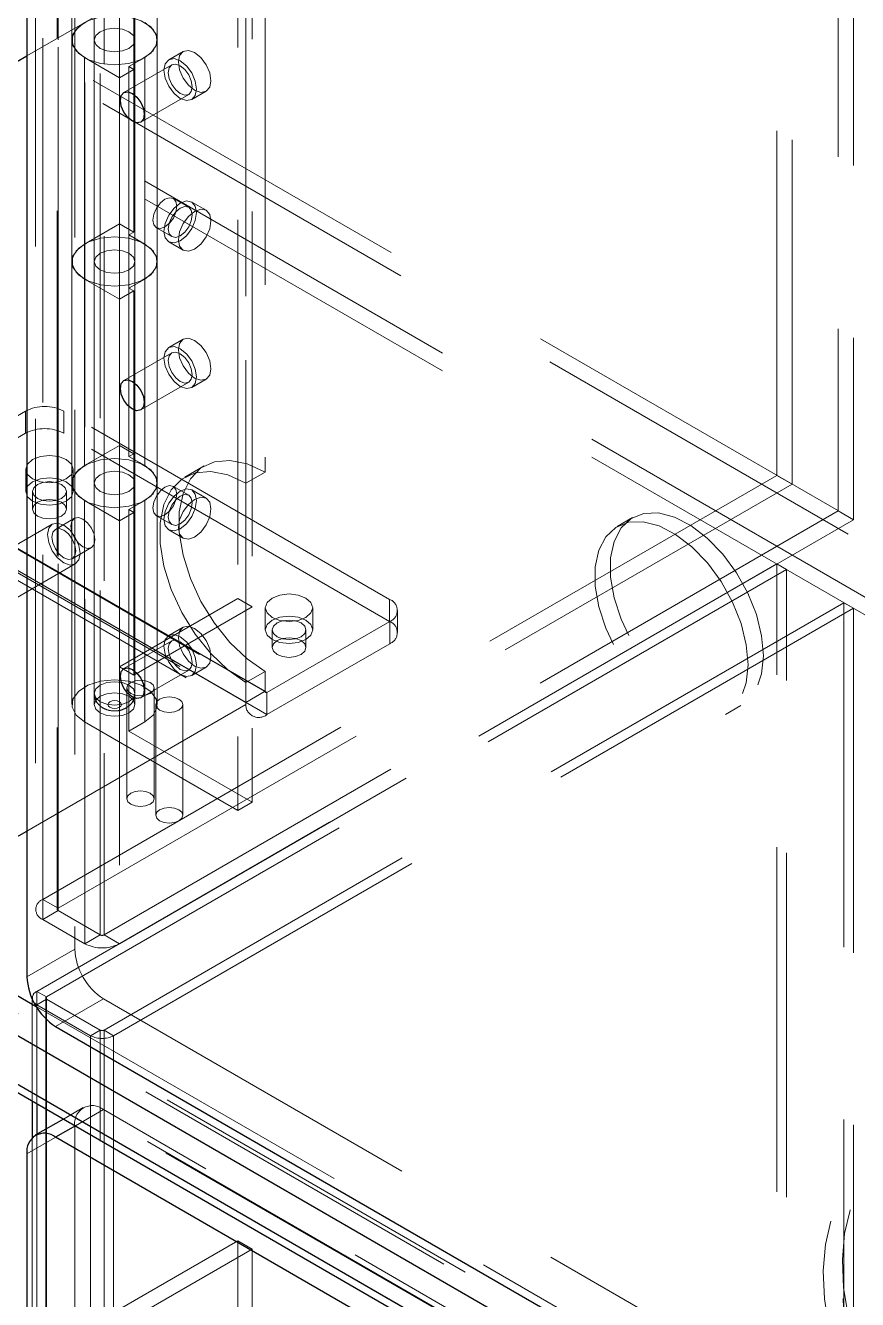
# Model space of a CAD drawing. Header units: millimetres. Extents: x 108 to 5832, y 144 to 4056.
# Drawn here: x 4490.5 to 4551.8, y 3191.5 to 3285.4 of the extents above; entities that cross this region are included whole.
import ezdxf

# ---------------------------------------------------------------- set-up
doc = ezdxf.new("R2010")
doc.units = ezdxf.units.MM
doc.header["$LTSCALE"] = 20
doc.linetypes.add('HIDDEN', pattern=[1.905, 1.27, -0.635])

msp = doc.modelspace()

# ---------------------------------------------------------------- linework, layer by layer
at = {"color": 1, "linetype": 'HIDDEN', "lineweight": 18}
for p, q in [((4545.897, 3252.247), (4545.897, 3379.954)), ((4547.028, 3251.594), (4547.028, 3379.301)), ((4550.422, 3377.341), (4550.422, 3249.634)), ((4551.554, 3376.688), (4551.554, 3248.981)), ((4363.463, 3357.563), (5280.156, 2828.368)), ((4364.17, 3355.849), (5280.156, 2827.061)), ((5280.156, 2823.142), (4364.17, 3351.929)), ((5280.156, 2821.835), (4363.463, 3351.031)), ((4491.732, 3220.978), (4491.732, 3348.685)), ((4492.805, 3347.95), (4492.805, 3220.244)), ((4492.864, 3220.325), (4492.864, 3348.032)), ((4492.864, 3347.869), (4492.864, 3220.162)), ((4495.975, 3218.366), (4495.975, 3346.073)), ((4496.258, 3346.073), (4496.258, 3218.366)), ((4494.843, 3217.713), (4494.843, 3345.42)), ((4491.732, 3219.509), (4491.732, 3332.921)), ((4494.101, 3333.274), (4494.101, 3217.325)), ((4491.205, 3332.617), (4491.205, 3220.244)), ((5214.254, 2794.078), (4302.793, 3320.253)), ((4302.935, 3320.498), (5214.395, 2794.323)), ((4302.793, 3316.66), (5214.254, 2790.485)), ((4302.835, 3316.569), (5214.295, 2790.394)), ((5214.395, 2790.404), (4302.935, 3316.579)), ((4495.536, 3316.188), (4495.536, 3236.167)), ((4498.536, 3236.167), (4498.536, 3316.188)), ((5214.395, 2789.097), (4302.228, 3315.681)), ((4507.182, 3309.8), (4507.182, 3228.146)), ((4506.122, 3309.187), (4506.122, 3227.533)), ((4493.886, 3300.674), (4493.886, 3284.343)), ((4495.536, 3300.674), (4495.536, 3284.343)), ((4498.536, 3284.343), (4498.536, 3300.674)), ((4500.185, 3284.343), (4500.185, 3300.674)), ((4498.45, 3282.179), (4498.45, 3298.51)), ((4497.389, 3281.567), (4497.389, 3297.898)), ((4490.566, 3283.178), (4506.723, 3292.505)), ((4506.723, 3235.347), (4506.723, 3292.505)), ((4508.137, 3291.688), (4508.137, 3252.495)), ((4506.723, 3290.872), (4506.723, 3251.678)), ((4493.886, 3284.343), (4493.886, 3268.012)), ((4495.536, 3284.343), (4495.536, 3268.012)), ((4498.536, 3268.012), (4498.536, 3284.343)), ((4500.185, 3268.012), (4500.185, 3284.343)), ((4502.09, 3283.509), (4501.029, 3282.897)), ((4494.808, 3266.726), (4494.808, 3283.057)), ((4494.808, 3283.057), (4497.389, 3281.567)), ((4497.389, 3281.567), (4498.45, 3282.179)), ((4501.254, 3282.507), (4497.719, 3280.466)), ((4498.096, 3282.383), (4499.263, 3283.057)), ((4498.096, 3282.383), (4498.45, 3282.179)), ((4498.096, 3266.053), (4498.096, 3282.383)), ((4498.45, 3282.179), (4498.45, 3270.175)), ((4499.263, 3283.057), (4499.263, 3266.726)), ((4497.389, 3281.567), (4497.389, 3270.788)), ((4497.389, 3281.567), (4497.389, 3265.236)), ((4498.969, 3278.301), (4502.504, 3280.342)), ((4502.729, 3279.952), (4503.79, 3280.565)), ((4502.504, 3272.013), (4501.373, 3272.666)), ((4503.79, 3271.79), (4502.729, 3272.403)), ((4497.389, 3270.788), (4494.808, 3269.298)), ((4497.389, 3270.788), (4498.45, 3270.175)), ((4498.45, 3270.175), (4498.096, 3269.971)), ((4498.096, 3269.971), (4499.263, 3269.298)), ((4500.123, 3270.501), (4501.254, 3269.848)), ((4494.808, 3269.298), (4494.808, 3252.967)), ((4499.263, 3252.967), (4499.263, 3269.298)), ((4501.029, 3269.458), (4502.09, 3268.846)), ((4493.886, 3268.012), (4493.886, 3251.681)), ((4495.536, 3268.012), (4495.536, 3251.681)), ((4498.536, 3251.681), (4498.536, 3268.012)), ((4500.185, 3251.681), (4500.185, 3268.012)), ((4497.389, 3265.236), (4494.808, 3266.726)), ((4498.096, 3266.053), (4499.263, 3266.726)), ((4497.389, 3265.236), (4498.45, 3265.848)), ((4498.45, 3265.848), (4498.096, 3266.053)), ((4498.096, 3266.053), (4498.096, 3253.641)), ((4498.45, 3249.518), (4498.45, 3265.848)), ((4497.389, 3248.905), (4497.389, 3265.236)), ((4502.09, 3262.279), (4501.029, 3261.667)), ((4501.254, 3261.277), (4497.719, 3259.236)), ((4498.969, 3257.071), (4502.504, 3259.112)), ((4502.729, 3258.722), (4503.79, 3259.335)), ((4481.408, 3251.757), (4490.459, 3256.982)), ((4490.459, 3256.982), (4490.459, 3255.349)), ((4517.329, 3243.103), (4493.288, 3256.982)), ((4493.288, 3255.349), (4493.288, 3256.982)), ((4481.408, 3250.124), (4490.459, 3255.349)), ((4517.329, 3241.47), (4493.288, 3255.349)), ((4494.808, 3252.967), (4497.389, 3254.457)), ((4497.389, 3254.457), (4498.45, 3253.845)), ((4498.096, 3253.641), (4498.45, 3253.845)), ((4498.096, 3253.641), (4499.263, 3252.967)), ((4490.477, 3252.696), (4490.477, 3251.063)), ((4491.732, 3220.978), (4545.897, 3252.247)), ((4493.977, 3251.063), (4493.977, 3252.696)), ((4503.637, 3252.94), (4502.223, 3252.124)), ((4506.723, 3251.678), (4508.137, 3252.495)), ((4545.897, 3252.247), (4547.028, 3251.594)), ((4508.137, 3236.327), (4481.267, 3251.839)), ((4481.308, 3251.747), (4508.179, 3236.235)), ((4508.279, 3236.245), (4481.408, 3251.757)), ((4492.864, 3220.325), (4547.028, 3251.594)), ((4493.886, 3251.681), (4493.886, 3235.35)), ((4495.536, 3251.681), (4495.536, 3235.35)), ((4498.536, 3235.35), (4498.536, 3251.681)), ((4500.185, 3235.35), (4500.185, 3251.681)), ((4502.504, 3250.783), (4501.373, 3251.436)), ((4506.723, 3235.511), (4479.853, 3251.022)), ((4479.853, 3250.859), (4506.723, 3235.347)), ((4490.977, 3251.063), (4490.977, 3249.756)), ((4493.477, 3249.756), (4493.477, 3251.063)), ((4494.808, 3234.065), (4494.808, 3250.395)), ((4494.808, 3250.395), (4497.389, 3248.905)), ((4499.263, 3250.395), (4498.096, 3249.722)), ((4499.263, 3250.395), (4499.263, 3234.065)), ((4503.79, 3250.56), (4502.729, 3251.172)), ((4480.309, 3250.015), (4507.179, 3234.503)), ((4508.279, 3234.612), (4481.408, 3250.124)), ((4550.422, 3249.634), (4496.258, 3218.366)), ((4497.389, 3248.905), (4498.45, 3249.518)), ((4498.096, 3249.722), (4498.45, 3249.518)), ((4498.096, 3233.391), (4498.096, 3249.722)), ((4498.45, 3249.518), (4498.45, 3237.514)), ((4551.554, 3248.981), (4550.422, 3249.634)), ((4492.438, 3248.658), (4477.164, 3239.841)), ((4494.077, 3249.085), (4492.663, 3248.268)), ((4551.554, 3248.981), (4497.389, 3217.713)), ((4497.389, 3248.905), (4497.389, 3238.126)), ((4497.389, 3248.905), (4497.389, 3217.713)), ((4500.123, 3249.271), (4501.254, 3248.618)), ((4535.25, 3249.131), (4534.119, 3248.478)), ((4501.029, 3248.228), (4502.09, 3247.616)), ((4493.913, 3246.103), (4495.327, 3246.92)), ((4478.864, 3236.896), (4494.138, 3245.714)), ((4545.897, 3245.714), (4491.308, 3214.201)), ((4545.897, 3245.714), (4546.604, 3245.306)), ((4545.897, 3123.233), (4545.897, 3245.714)), ((4546.604, 3245.306), (4492.015, 3213.793)), ((4546.604, 3122.825), (4546.604, 3245.306)), ((4496.258, 3211.344), (4550.846, 3242.857)), ((4497.389, 3238.126), (4506.122, 3243.167)), ((4506.122, 3243.167), (4507.182, 3242.555)), ((4517.329, 3243.103), (4517.329, 3241.47)), ((4551.554, 3242.449), (4550.846, 3242.857)), ((4550.846, 3242.857), (4550.846, 3120.376)), ((4496.965, 3210.935), (4551.554, 3242.449)), ((4498.45, 3237.514), (4507.182, 3242.555)), ((4508.155, 3242.491), (4508.155, 3240.858)), ((4511.655, 3240.858), (4511.655, 3242.491)), ((4517.915, 3240.654), (4517.915, 3242.287)), ((4551.554, 3242.449), (4551.554, 3119.968)), ((4502.09, 3241.049), (4501.029, 3240.437)), ((4508.279, 3236.245), (4517.33, 3241.47)), ((4508.655, 3240.858), (4508.655, 3239.551)), ((4511.155, 3239.551), (4511.155, 3240.858)), ((4517.33, 3239.837), (4517.33, 3241.47)), ((4501.254, 3240.047), (4497.719, 3238.006)), ((4508.279, 3234.612), (4517.33, 3239.837)), ((4498.45, 3237.514), (4497.389, 3238.126)), ((4502.729, 3237.492), (4503.79, 3238.104)), ((4498.969, 3235.841), (4502.504, 3237.882)), ((4508.137, 3237.797), (4506.723, 3236.98)), ((4508.137, 3237.797), (4508.137, 3236.327)), ((4497.945, 3236.572), (4497.945, 3228.407)), ((4499.945, 3228.407), (4499.945, 3236.572)), ((4506.723, 3236.98), (4506.723, 3235.511)), ((4506.723, 3235.511), (4508.137, 3236.327)), ((4508.279, 3236.245), (4508.279, 3234.612)), ((4490.566, 3226.02), (4506.723, 3235.347)), ((4500.066, 3235.347), (4500.066, 3227.182)), ((4502.066, 3227.182), (4502.066, 3235.347)), ((4542.118, 3234.621), (4543.249, 3235.274)), ((4506.122, 3227.533), (4494.808, 3234.065)), ((4498.096, 3233.391), (4499.263, 3234.065)), ((4507.182, 3228.146), (4498.096, 3233.391)), ((4506.122, 3227.533), (4507.182, 3228.146)), ((4492.864, 3220.325), (4491.732, 3220.978)), ((4492.864, 3220.162), (4491.732, 3219.509)), ((4491.732, 3219.509), (4494.843, 3217.713)), ((4492.864, 3220.162), (4495.975, 3218.366)), ((4495.975, 3218.366), (4494.843, 3217.713)), ((4496.258, 3218.366), (4497.389, 3217.713)), ((4494.101, 3217.325), (4490.565, 3215.284)), ((4490.956, 3213.711), (4490.956, 3206.121)), ((4492.015, 3213.793), (4491.308, 3214.201)), ((4491.308, 3091.72), (4491.308, 3214.201)), ((4492.015, 3213.63), (4491.308, 3213.221)), ((4491.957, 3213.711), (4491.957, 3091.23)), ((4492.015, 3091.312), (4492.015, 3213.793)), ((4495.975, 3211.344), (4492.015, 3213.63)), ((4492.015, 3213.63), (4492.015, 3091.148)), ((4492.687, 3211.61), (4496.222, 3213.651)), ((4496.222, 3213.651), (4668.756, 3114.049)), ((4491.245, 3213.096), (4666.663, 3111.829)), ((4495.268, 3210.935), (4491.308, 3213.221)), ((4491.308, 3213.221), (4491.308, 3205.918)), ((4495.975, 3211.344), (4495.268, 3210.935)), ((4495.268, 3210.935), (4495.268, 3088.454)), ((4495.975, 3088.863), (4495.975, 3211.344)), ((4496.258, 3211.344), (4496.965, 3210.935)), ((4496.258, 3211.344), (4496.258, 3088.862)), ((4496.965, 3210.935), (4496.965, 3088.454)), ((4494.722, 3205.634), (4493.261, 3204.791)), ((4496.222, 3205.486), (4494.14, 3204.283)), ((4668.756, 3105.884), (4496.222, 3205.486)), ((4490.565, 3202.22), (4494.101, 3204.261)), ((4494.101, 3204.261), (4494.101, 3088.312)), ((4490.956, 3203.411), (4490.956, 3091.23)), ((4491.308, 3203.663), (4491.308, 3090.74)), ((4506.122, 3195.808), (4497.389, 3190.767)), ((4506.122, 3195.808), (4507.182, 3195.196)), ((4506.122, 3180.174), (4506.122, 3195.808)), ((4507.182, 3195.196), (4498.45, 3190.155)), ((4507.182, 3180.786), (4507.182, 3195.196))]:
    msp.add_line(p, q, dxfattribs=at)
at = {"color": 7, "linetype": 'Continuous', "lineweight": 25}
for p, q in [((4490.565, 3331.233), (4490.565, 3215.284)), ((4300.955, 3320.008), (5213.123, 2793.425)), ((4300.955, 3316.416), (5213.123, 2789.832)), ((4301.328, 3315.591), (5213.495, 2789.008)), ((4489.045, 3282.3), (4490.566, 3283.178)), ((4489.045, 3225.142), (4490.566, 3226.02)), ((4492.687, 3211.61), (4665.221, 3112.008)), ((4490.956, 3206.121), (4490.956, 3203.411)), ((4493.261, 3204.791), (4491.187, 3203.593)), ((4665.221, 3103.843), (4492.687, 3203.445)), ((4490.565, 3202.22), (4490.565, 3086.271))]:
    msp.add_line(p, q, dxfattribs=at)
at = {"color": 8, "linetype": 'Continuous', "lineweight": 25}
for p, q in [((4484.909, 3216.753), (4491.245, 3213.096)), ((4491.308, 3205.918), (4491.308, 3203.663)), ((4494.14, 3204.283), (4492.687, 3203.445))]:
    msp.add_line(p, q, dxfattribs=at)
at = {"color": 1, "linetype": 'HIDDEN', "lineweight": 18, "flags": 128}
for points in [[(4494.808, 3283.057), (4494.197, 3283.554), (4493.905, 3284.139), (4493.965, 3284.747), (4494.368, 3285.31), (4495.072, 3285.764), (4495.995, 3286.059), (4497.036, 3286.161), (4498.076, 3286.059), (4499, 3285.764), (4499.703, 3285.31), (4500.107, 3284.747), (4500.166, 3284.139), (4499.874, 3283.554), (4499.263, 3283.057)], [(4494.808, 3285.629), (4494.197, 3285.132), (4493.905, 3284.546), (4493.964, 3283.938), (4494.368, 3283.375), (4495.072, 3282.921), (4495.995, 3282.626), (4497.036, 3282.524), (4498.076, 3282.626), (4499, 3282.921), (4499.703, 3283.375), (4500.107, 3283.938), (4500.166, 3284.546), (4499.874, 3285.132), (4499.263, 3285.629)], [(4495.975, 3284.955), (4495.65, 3284.674), (4495.536, 3284.343), (4495.65, 3284.011), (4495.975, 3283.73), (4496.462, 3283.543), (4497.036, 3283.477), (4497.61, 3283.543), (4498.096, 3283.73), (4498.421, 3284.011), (4498.536, 3284.343), (4498.421, 3284.674), (4498.096, 3284.955), (4497.61, 3285.143), (4497.036, 3285.209), (4496.462, 3285.143), (4495.975, 3284.955)], [(4498.096, 3284.955), (4498.421, 3284.674), (4498.536, 3284.343), (4498.421, 3284.011), (4498.096, 3283.73), (4497.61, 3283.543), (4497.036, 3283.477), (4496.462, 3283.543), (4495.975, 3283.73), (4495.65, 3284.011), (4495.536, 3284.343), (4495.65, 3284.674), (4495.975, 3284.955), (4496.462, 3285.143), (4497.036, 3285.209), (4497.61, 3285.143), (4498.096, 3284.955)], [(4504.142, 3281.343), (4504.05, 3281.927), (4503.79, 3282.528), (4503.4, 3283.054), (4502.94, 3283.425), (4502.48, 3283.585), (4502.09, 3283.509), (4501.829, 3283.209), (4501.738, 3282.731), (4501.829, 3282.147), (4502.09, 3281.546), (4502.48, 3281.02), (4502.94, 3280.649), (4503.4, 3280.489), (4503.79, 3280.565), (4504.05, 3280.865), (4504.142, 3281.343)], [(4503.081, 3280.731), (4502.99, 3281.315), (4502.729, 3281.915), (4502.339, 3282.441), (4501.879, 3282.813), (4501.419, 3282.973), (4501.029, 3282.897), (4500.769, 3282.597), (4500.677, 3282.118), (4500.769, 3281.534), (4501.029, 3280.934), (4501.419, 3280.408), (4501.879, 3280.036), (4502.339, 3279.877), (4502.729, 3279.952), (4502.99, 3280.252), (4503.081, 3280.731)], [(4500.995, 3281.935), (4501.063, 3282.287), (4501.254, 3282.507), (4501.541, 3282.563), (4501.879, 3282.445), (4502.217, 3282.172), (4502.504, 3281.786), (4502.696, 3281.344), (4502.763, 3280.914), (4502.696, 3280.563), (4502.504, 3280.342), (4502.217, 3280.286), (4501.879, 3280.404), (4501.541, 3280.677), (4501.254, 3281.064), (4501.063, 3281.505), (4500.995, 3281.935)], [(4501.632, 3272.094), (4501.564, 3272.445), (4501.373, 3272.666), (4501.086, 3272.722), (4500.748, 3272.604), (4500.41, 3272.331), (4500.123, 3271.944), (4499.931, 3271.503), (4499.864, 3271.073), (4499.931, 3270.721), (4500.123, 3270.501), (4500.41, 3270.445), (4500.748, 3270.563), (4501.086, 3270.836), (4501.373, 3271.222), (4501.564, 3271.664), (4501.632, 3272.094)], [(4500.677, 3270.236), (4500.769, 3270.82), (4501.029, 3271.421), (4501.419, 3271.947), (4501.879, 3272.318), (4502.339, 3272.478), (4502.729, 3272.402), (4502.99, 3272.103), (4503.081, 3271.624), (4502.99, 3271.04), (4502.729, 3270.439), (4502.339, 3269.913), (4501.879, 3269.542), (4501.419, 3269.382), (4501.029, 3269.458), (4500.769, 3269.758), (4500.677, 3270.236)], [(4501.879, 3271.951), (4501.541, 3271.678), (4501.254, 3271.291), (4501.063, 3270.849), (4500.995, 3270.42), (4501.063, 3270.068), (4501.254, 3269.848), (4501.541, 3269.792), (4501.879, 3269.91), (4502.217, 3270.183), (4502.504, 3270.569), (4502.696, 3271.011), (4502.763, 3271.44), (4502.696, 3271.792), (4502.504, 3272.013), (4502.217, 3272.068), (4501.879, 3271.951)], [(4501.738, 3269.624), (4501.829, 3270.208), (4502.09, 3270.809), (4502.48, 3271.335), (4502.94, 3271.706), (4503.4, 3271.866), (4503.79, 3271.79), (4504.05, 3271.49), (4504.142, 3271.012), (4504.05, 3270.428), (4503.79, 3269.827), (4503.4, 3269.301), (4502.94, 3268.93), (4502.48, 3268.77), (4502.09, 3268.846), (4501.829, 3269.146), (4501.738, 3269.624)], [(4499.263, 3266.726), (4499.874, 3267.223), (4500.166, 3267.808), (4500.107, 3268.417), (4499.703, 3268.979), (4499, 3269.434), (4498.076, 3269.728), (4497.036, 3269.83), (4495.995, 3269.728), (4495.072, 3269.434), (4494.368, 3268.979), (4493.965, 3268.417), (4493.905, 3267.808), (4494.197, 3267.223), (4494.808, 3266.726)], [(4499.263, 3269.298), (4499.874, 3268.801), (4500.166, 3268.216), (4500.107, 3267.607), (4499.703, 3267.045), (4499, 3266.59), (4498.076, 3266.296), (4497.036, 3266.194), (4495.995, 3266.296), (4495.072, 3266.59), (4494.368, 3267.044), (4493.964, 3267.607), (4493.905, 3268.216), (4494.197, 3268.801), (4494.808, 3269.298)], [(4495.975, 3268.624), (4496.462, 3268.812), (4497.036, 3268.878), (4497.61, 3268.812), (4498.096, 3268.624), (4498.421, 3268.343), (4498.536, 3268.012), (4498.421, 3267.681), (4498.096, 3267.4), (4497.61, 3267.212), (4497.036, 3267.146), (4496.462, 3267.212), (4495.975, 3267.4), (4495.65, 3267.681), (4495.536, 3268.012), (4495.65, 3268.343), (4495.975, 3268.624)], [(4498.096, 3268.624), (4497.61, 3268.812), (4497.036, 3268.878), (4496.462, 3268.812), (4495.975, 3268.624), (4495.65, 3268.343), (4495.536, 3268.012), (4495.65, 3267.681), (4495.975, 3267.4), (4496.462, 3267.212), (4497.036, 3267.146), (4497.61, 3267.212), (4498.096, 3267.4), (4498.421, 3267.681), (4498.536, 3268.012), (4498.421, 3268.343), (4498.096, 3268.624)], [(4503.081, 3259.501), (4502.99, 3260.085), (4502.729, 3260.685), (4502.339, 3261.211), (4501.879, 3261.583), (4501.419, 3261.743), (4501.029, 3261.667), (4500.769, 3261.367), (4500.677, 3260.888), (4500.769, 3260.304), (4501.029, 3259.704), (4501.419, 3259.178), (4501.879, 3258.806), (4502.339, 3258.646), (4502.729, 3258.722), (4502.99, 3259.022), (4503.081, 3259.501)], [(4504.142, 3260.113), (4504.05, 3260.697), (4503.79, 3261.298), (4503.4, 3261.824), (4502.94, 3262.195), (4502.48, 3262.355), (4502.09, 3262.279), (4501.829, 3261.979), (4501.738, 3261.501), (4501.829, 3260.917), (4502.09, 3260.316), (4502.48, 3259.79), (4502.94, 3259.419), (4503.4, 3259.259), (4503.79, 3259.335), (4504.05, 3259.634), (4504.142, 3260.113)], [(4500.995, 3260.705), (4501.063, 3261.056), (4501.254, 3261.277), (4501.541, 3261.333), (4501.879, 3261.215), (4502.217, 3260.942), (4502.504, 3260.555), (4502.696, 3260.114), (4502.763, 3259.684), (4502.696, 3259.333), (4502.504, 3259.112), (4502.217, 3259.056), (4501.879, 3259.174), (4501.541, 3259.447), (4501.254, 3259.834), (4501.063, 3260.275), (4500.995, 3260.705)], [(4493.465, 3251.982), (4493.844, 3252.309), (4493.977, 3252.696), (4493.844, 3253.083), (4493.465, 3253.41), (4492.897, 3253.629), (4492.227, 3253.706), (4491.558, 3253.629), (4490.99, 3253.41), (4490.61, 3253.083), (4490.477, 3252.696), (4490.61, 3252.309), (4490.99, 3251.982), (4491.557, 3251.763), (4492.227, 3251.686), (4492.897, 3251.763), (4493.465, 3251.982)], [(4494.808, 3250.395), (4494.197, 3250.892), (4493.905, 3251.478), (4493.965, 3252.086), (4494.368, 3252.649), (4495.072, 3253.103), (4495.995, 3253.398), (4497.036, 3253.5), (4498.076, 3253.398), (4499, 3253.103), (4499.703, 3252.649), (4500.107, 3252.086), (4500.166, 3251.478), (4499.874, 3250.892), (4499.263, 3250.395)], [(4508.137, 3237.797), (4506.814, 3238.721), (4505.549, 3239.926), (4504.396, 3241.36), (4503.408, 3242.959), (4502.626, 3244.653), (4502.085, 3246.369), (4501.808, 3248.031), (4501.808, 3249.568), (4502.085, 3250.911), (4502.626, 3252.002), (4503.408, 3252.793), (4504.396, 3253.25), (4505.549, 3253.353), (4506.814, 3253.098), (4508.137, 3252.495)], [(4494.808, 3252.967), (4494.197, 3252.47), (4493.905, 3251.885), (4493.964, 3251.277), (4494.368, 3250.714), (4495.072, 3250.259), (4495.995, 3249.965), (4497.036, 3249.863), (4498.076, 3249.965), (4499, 3250.259), (4499.703, 3250.714), (4500.107, 3251.276), (4500.166, 3251.885), (4499.874, 3252.47), (4499.263, 3252.967)], [(4495.975, 3252.293), (4495.65, 3252.013), (4495.536, 3251.681), (4495.65, 3251.35), (4495.975, 3251.069), (4496.462, 3250.881), (4497.036, 3250.815), (4497.61, 3250.881), (4498.096, 3251.069), (4498.421, 3251.35), (4498.536, 3251.681), (4498.421, 3252.013), (4498.096, 3252.293), (4497.61, 3252.481), (4497.036, 3252.547), (4496.462, 3252.481), (4495.975, 3252.293)], [(4498.096, 3252.293), (4498.421, 3252.013), (4498.536, 3251.681), (4498.421, 3251.35), (4498.096, 3251.069), (4497.61, 3250.881), (4497.036, 3250.815), (4496.462, 3250.881), (4495.975, 3251.069), (4495.65, 3251.35), (4495.536, 3251.681), (4495.65, 3252.013), (4495.975, 3252.293), (4496.462, 3252.481), (4497.036, 3252.547), (4497.61, 3252.481), (4498.096, 3252.293)], [(4506.723, 3251.678), (4505.4, 3252.281), (4504.134, 3252.537), (4502.982, 3252.434), (4501.994, 3251.977), (4501.212, 3251.185), (4500.67, 3250.094), (4500.394, 3248.751), (4500.394, 3247.215), (4500.67, 3245.552), (4501.212, 3243.836), (4501.994, 3242.142), (4502.982, 3240.543), (4504.134, 3239.11), (4505.4, 3237.905), (4506.723, 3236.98)], [(4493.465, 3250.349), (4493.844, 3250.676), (4493.977, 3251.063), (4493.844, 3251.45), (4493.465, 3251.777), (4492.897, 3251.996), (4492.227, 3252.073), (4491.558, 3251.996), (4490.99, 3251.777), (4490.61, 3251.45), (4490.477, 3251.063), (4490.61, 3250.676), (4490.99, 3250.349), (4491.557, 3250.13), (4492.227, 3250.053), (4492.897, 3250.13), (4493.465, 3250.349)], [(4491.343, 3251.573), (4491.072, 3251.339), (4490.977, 3251.063), (4491.072, 3250.787), (4491.343, 3250.553), (4491.749, 3250.396), (4492.227, 3250.341), (4492.706, 3250.396), (4493.111, 3250.553), (4493.382, 3250.787), (4493.477, 3251.063), (4493.382, 3251.339), (4493.111, 3251.573), (4492.706, 3251.73), (4492.227, 3251.785), (4491.749, 3251.73), (4491.343, 3251.573)], [(4501.632, 3250.864), (4501.564, 3251.215), (4501.373, 3251.436), (4501.086, 3251.492), (4500.748, 3251.374), (4500.41, 3251.101), (4500.123, 3250.714), (4499.931, 3250.272), (4499.864, 3249.843), (4499.931, 3249.491), (4500.123, 3249.271), (4500.41, 3249.215), (4500.748, 3249.333), (4501.086, 3249.606), (4501.373, 3249.992), (4501.564, 3250.434), (4501.632, 3250.864)], [(4500.677, 3249.006), (4500.769, 3249.59), (4501.029, 3250.191), (4501.419, 3250.717), (4501.879, 3251.088), (4502.339, 3251.248), (4502.729, 3251.172), (4502.99, 3250.873), (4503.081, 3250.394), (4502.99, 3249.81), (4502.729, 3249.209), (4502.339, 3248.683), (4501.879, 3248.312), (4501.419, 3248.152), (4501.029, 3248.228), (4500.769, 3248.528), (4500.677, 3249.006)], [(4491.343, 3250.267), (4491.072, 3250.033), (4490.977, 3249.756), (4491.072, 3249.48), (4491.343, 3249.246), (4491.749, 3249.09), (4492.227, 3249.035), (4492.706, 3249.09), (4493.111, 3249.246), (4493.382, 3249.48), (4493.477, 3249.756), (4493.382, 3250.033), (4493.111, 3250.267), (4492.706, 3250.423), (4492.227, 3250.478), (4491.749, 3250.423), (4491.343, 3250.267)], [(4501.879, 3250.721), (4501.541, 3250.448), (4501.254, 3250.061), (4501.063, 3249.619), (4500.995, 3249.19), (4501.063, 3248.838), (4501.254, 3248.618), (4501.541, 3248.562), (4501.879, 3248.68), (4502.217, 3248.952), (4502.504, 3249.339), (4502.696, 3249.781), (4502.763, 3250.21), (4502.696, 3250.562), (4502.504, 3250.783), (4502.217, 3250.838), (4501.879, 3250.721)], [(4501.738, 3248.394), (4501.829, 3248.978), (4502.09, 3249.579), (4502.48, 3250.105), (4502.94, 3250.476), (4503.4, 3250.636), (4503.79, 3250.56), (4504.05, 3250.26), (4504.142, 3249.782), (4504.05, 3249.198), (4503.79, 3248.597), (4503.4, 3248.071), (4502.94, 3247.7), (4502.48, 3247.54), (4502.09, 3247.616), (4501.829, 3247.916), (4501.738, 3248.394)], [(4544.907, 3238.937), (4544.774, 3240.417), (4544.384, 3241.981), (4543.753, 3243.556), (4542.912, 3245.067), (4541.899, 3246.444), (4540.763, 3247.623), (4539.556, 3248.548), (4538.335, 3249.177), (4537.156, 3249.48), (4536.075, 3249.442), (4535.143, 3249.065), (4534.403, 3248.368), (4533.889, 3247.383), (4533.626, 3246.155), (4533.626, 3244.743), (4533.889, 3243.211), (4534.403, 3241.633), (4535.143, 3240.081), (4536.075, 3238.628), (4537.156, 3237.343), (4538.335, 3236.284), (4539.556, 3235.503), (4540.763, 3235.035), (4541.899, 3234.901), (4542.912, 3235.11), (4543.753, 3235.649), (4544.384, 3236.496), (4544.774, 3237.609), (4544.907, 3238.937)], [(4493.288, 3245.798), (4493.748, 3245.638), (4494.138, 3245.714), (4494.398, 3246.014), (4494.49, 3246.492), (4494.398, 3247.076), (4494.138, 3247.677), (4493.748, 3248.203), (4493.288, 3248.574), (4492.828, 3248.734), (4492.438, 3248.658), (4492.177, 3248.358), (4492.086, 3247.88), (4492.177, 3247.296), (4492.438, 3246.695), (4492.828, 3246.169), (4493.288, 3245.798)], [(4493.818, 3248.513), (4493.885, 3248.864), (4494.077, 3249.085), (4494.364, 3249.141), (4494.702, 3249.023), (4495.04, 3248.75), (4495.327, 3248.363), (4495.519, 3247.921), (4495.586, 3247.492), (4495.519, 3247.14), (4495.327, 3246.92), (4495.04, 3246.864), (4494.702, 3246.982), (4494.364, 3247.255), (4494.077, 3247.641), (4493.885, 3248.083), (4493.818, 3248.513)], [(4543.775, 3238.284), (4543.643, 3239.764), (4543.252, 3241.328), (4542.622, 3242.903), (4541.781, 3244.414), (4540.768, 3245.791), (4539.632, 3246.97), (4538.425, 3247.895), (4537.203, 3248.524), (4536.025, 3248.826), (4534.944, 3248.789), (4534.012, 3248.412), (4533.271, 3247.715), (4532.758, 3246.73), (4532.495, 3245.502), (4532.495, 3244.09), (4532.758, 3242.558), (4533.271, 3240.98), (4534.012, 3239.428), (4534.944, 3237.975), (4536.025, 3236.69), (4537.203, 3235.631), (4538.425, 3234.85), (4539.632, 3234.381), (4540.768, 3234.248), (4541.781, 3234.456), (4542.622, 3234.996), (4543.252, 3235.843), (4543.643, 3236.956), (4543.775, 3238.284)], [(4494.172, 3246.676), (4494.104, 3247.105), (4493.913, 3247.547), (4493.626, 3247.934), (4493.288, 3248.207), (4492.95, 3248.324), (4492.663, 3248.268), (4492.471, 3248.048), (4492.404, 3247.696), (4492.471, 3247.267), (4492.663, 3246.825), (4492.95, 3246.438), (4493.288, 3246.165), (4493.626, 3246.048), (4493.913, 3246.103), (4494.104, 3246.324), (4494.172, 3246.676)], [(4511.142, 3241.777), (4511.522, 3242.104), (4511.655, 3242.491), (4511.522, 3242.878), (4511.142, 3243.205), (4510.575, 3243.424), (4509.905, 3243.501), (4509.235, 3243.424), (4508.667, 3243.205), (4508.288, 3242.877), (4508.155, 3242.491), (4508.288, 3242.104), (4508.667, 3241.777), (4509.235, 3241.558), (4509.905, 3241.481), (4510.575, 3241.558), (4511.142, 3241.777)], [(4511.142, 3240.143), (4511.522, 3240.471), (4511.655, 3240.858), (4511.522, 3241.244), (4511.142, 3241.572), (4510.575, 3241.791), (4509.905, 3241.868), (4509.235, 3241.791), (4508.667, 3241.572), (4508.288, 3241.244), (4508.155, 3240.858), (4508.288, 3240.471), (4508.667, 3240.143), (4509.235, 3239.924), (4509.905, 3239.848), (4510.575, 3239.924), (4511.142, 3240.143)], [(4504.142, 3238.883), (4504.05, 3239.467), (4503.79, 3240.068), (4503.4, 3240.594), (4502.94, 3240.965), (4502.48, 3241.125), (4502.09, 3241.049), (4501.829, 3240.749), (4501.738, 3240.271), (4501.829, 3239.687), (4502.09, 3239.086), (4502.48, 3238.56), (4502.94, 3238.189), (4503.4, 3238.029), (4503.79, 3238.105), (4504.05, 3238.404), (4504.142, 3238.883)], [(4509.021, 3241.368), (4508.75, 3241.134), (4508.655, 3240.858), (4508.75, 3240.582), (4509.021, 3240.348), (4509.426, 3240.191), (4509.905, 3240.136), (4510.383, 3240.191), (4510.789, 3240.348), (4511.06, 3240.582), (4511.155, 3240.858), (4511.06, 3241.134), (4510.789, 3241.368), (4510.383, 3241.524), (4509.905, 3241.579), (4509.427, 3241.525), (4509.021, 3241.368)], [(4503.081, 3238.271), (4502.99, 3238.855), (4502.729, 3239.455), (4502.339, 3239.981), (4501.879, 3240.353), (4501.419, 3240.512), (4501.029, 3240.437), (4500.769, 3240.137), (4500.677, 3239.658), (4500.769, 3239.074), (4501.029, 3238.474), (4501.419, 3237.948), (4501.879, 3237.576), (4502.339, 3237.416), (4502.729, 3237.492), (4502.99, 3237.792), (4503.081, 3238.271)], [(4500.995, 3239.475), (4501.063, 3239.826), (4501.254, 3240.047), (4501.541, 3240.103), (4501.879, 3239.985), (4502.217, 3239.712), (4502.504, 3239.325), (4502.696, 3238.884), (4502.763, 3238.454), (4502.696, 3238.102), (4502.504, 3237.882), (4502.217, 3237.826), (4501.879, 3237.944), (4501.541, 3238.217), (4501.254, 3238.604), (4501.063, 3239.045), (4500.995, 3239.475)], [(4509.021, 3240.062), (4508.75, 3239.827), (4508.655, 3239.551), (4508.75, 3239.275), (4509.021, 3239.041), (4509.426, 3238.885), (4509.905, 3238.83), (4510.383, 3238.885), (4510.789, 3239.041), (4511.06, 3239.275), (4511.155, 3239.551), (4511.06, 3239.827), (4510.789, 3240.062), (4510.383, 3240.218), (4509.905, 3240.273), (4509.427, 3240.218), (4509.021, 3240.062)], [(4499.263, 3234.065), (4499.874, 3234.561), (4500.166, 3235.147), (4500.107, 3235.755), (4499.703, 3236.318), (4499, 3236.772), (4498.076, 3237.067), (4497.036, 3237.169), (4495.995, 3237.067), (4495.072, 3236.772), (4494.368, 3236.318), (4493.965, 3235.755), (4493.905, 3235.147), (4494.197, 3234.561), (4494.808, 3234.065)], [(4498.238, 3236.164), (4498.021, 3236.351), (4497.945, 3236.572), (4498.021, 3236.793), (4498.238, 3236.98), (4498.562, 3237.105), (4498.945, 3237.149), (4499.327, 3237.105), (4499.652, 3236.98), (4499.869, 3236.793), (4499.945, 3236.572), (4499.869, 3236.351), (4499.652, 3236.164), (4499.327, 3236.039), (4498.945, 3235.995), (4498.562, 3236.039), (4498.238, 3236.164)], [(4498.096, 3236.779), (4497.61, 3236.967), (4497.036, 3237.033), (4496.462, 3236.967), (4495.975, 3236.779), (4495.65, 3236.498), (4495.536, 3236.167), (4495.65, 3235.836), (4495.975, 3235.555), (4496.462, 3235.367), (4497.036, 3235.301), (4497.61, 3235.367), (4498.096, 3235.555), (4498.421, 3235.836), (4498.536, 3236.167), (4498.421, 3236.498), (4498.096, 3236.779)], [(4495.975, 3235.963), (4496.462, 3236.15), (4497.036, 3236.216), (4497.61, 3236.15), (4498.096, 3235.963), (4498.421, 3235.682), (4498.536, 3235.35), (4498.421, 3235.019), (4498.096, 3234.738), (4497.61, 3234.55), (4497.036, 3234.484), (4496.462, 3234.55), (4495.975, 3234.738), (4495.65, 3235.019), (4495.536, 3235.35), (4495.65, 3235.682), (4495.975, 3235.963)], [(4497.389, 3235.146), (4497.497, 3235.24), (4497.535, 3235.35), (4497.497, 3235.461), (4497.389, 3235.554), (4497.227, 3235.617), (4497.036, 3235.639), (4496.844, 3235.617), (4496.682, 3235.554), (4496.574, 3235.461), (4496.536, 3235.35), (4496.574, 3235.24), (4496.682, 3235.146), (4496.844, 3235.084), (4497.035, 3235.062), (4497.227, 3235.084), (4497.389, 3235.146)], [(4500.359, 3234.939), (4500.142, 3235.126), (4500.066, 3235.347), (4500.142, 3235.568), (4500.359, 3235.756), (4500.683, 3235.881), (4501.066, 3235.925), (4501.449, 3235.881), (4501.773, 3235.756), (4501.99, 3235.568), (4502.066, 3235.347), (4501.99, 3235.126), (4501.773, 3234.939), (4501.449, 3234.814), (4501.066, 3234.77), (4500.683, 3234.814), (4500.359, 3234.939)], [(4499.652, 3228.815), (4499.869, 3228.627), (4499.945, 3228.407), (4499.869, 3228.186), (4499.652, 3227.998), (4499.327, 3227.873), (4498.945, 3227.829), (4498.562, 3227.873), (4498.238, 3227.998), (4498.021, 3228.186), (4497.945, 3228.407), (4498.021, 3228.627), (4498.238, 3228.815), (4498.562, 3228.94), (4498.945, 3228.984), (4499.327, 3228.94), (4499.652, 3228.815)], [(4501.773, 3227.59), (4501.99, 3227.403), (4502.066, 3227.182), (4501.99, 3226.961), (4501.773, 3226.774), (4501.449, 3226.649), (4501.066, 3226.605), (4500.683, 3226.649), (4500.359, 3226.774), (4500.142, 3226.961), (4500.066, 3227.182), (4500.142, 3227.403), (4500.359, 3227.59), (4500.683, 3227.715), (4501.066, 3227.759), (4501.449, 3227.715), (4501.773, 3227.59)], [(4574.748, 3181.048), (4574.525, 3183.187), (4574.051, 3185.412), (4573.336, 3187.675), (4572.395, 3189.929), (4571.249, 3192.125), (4569.921, 3194.217), (4568.44, 3196.16), (4566.838, 3197.912), (4565.149, 3199.436), (4563.408, 3200.7), (4561.654, 3201.677), (4559.922, 3202.345), (4558.251, 3202.692), (4556.676, 3202.708), (4555.23, 3202.395), (4553.944, 3201.758), (4552.845, 3200.812), (4551.958, 3199.576), (4551.301, 3198.076), (4550.887, 3196.346), (4550.726, 3194.42), (4550.822, 3192.342), (4551.171, 3190.154), (4551.768, 3187.904), (4552.598, 3185.639), (4553.644, 3183.408), (4554.885, 3181.259), (4556.292, 3179.236), (4557.838, 3177.384), (4559.488, 3175.741), (4561.207, 3174.343), (4562.96, 3173.22), (4564.707, 3172.395), (4566.413, 3171.886), (4568.041, 3171.704), (4569.556, 3171.853), (4570.925, 3172.329), (4572.121, 3173.123), (4573.116, 3174.217), (4573.891, 3175.589), (4574.428, 3177.208), (4574.715, 3179.041), (4574.748, 3181.048)], [(4573.334, 3180.232), (4573.111, 3182.371), (4572.637, 3184.595), (4571.922, 3186.859), (4570.981, 3189.113), (4569.834, 3191.309), (4568.507, 3193.401), (4567.026, 3195.343), (4565.424, 3197.095), (4563.735, 3198.62), (4561.994, 3199.884), (4560.24, 3200.86), (4558.508, 3201.529), (4556.837, 3201.875), (4555.262, 3201.892), (4553.815, 3201.579), (4552.53, 3200.942), (4551.431, 3199.996), (4550.544, 3198.759), (4549.886, 3197.26), (4549.473, 3195.529), (4549.312, 3193.604), (4549.408, 3191.525), (4549.757, 3189.338), (4550.353, 3187.087), (4551.184, 3184.823), (4552.23, 3182.592), (4553.47, 3180.442), (4554.878, 3178.42), (4556.424, 3176.567), (4558.074, 3174.925), (4559.793, 3173.527), (4561.546, 3172.404), (4563.293, 3171.579), (4564.999, 3171.07), (4566.627, 3170.888), (4568.142, 3171.036), (4569.511, 3171.513), (4570.707, 3172.306), (4571.702, 3173.401), (4572.476, 3174.772), (4573.013, 3176.392), (4573.301, 3178.224), (4573.334, 3180.232)], [(4571.922, 3180.958), (4571.71, 3182.94), (4571.254, 3185.003), (4570.566, 3187.098), (4569.662, 3189.178), (4568.562, 3191.192), (4567.293, 3193.095), (4565.884, 3194.84), (4564.368, 3196.388), (4562.781, 3197.702), (4561.161, 3198.751), (4559.544, 3199.511), (4557.969, 3199.964), (4556.472, 3200.099), (4555.09, 3199.913), (4553.854, 3199.41), (4552.793, 3198.603), (4551.933, 3197.509), (4551.292, 3196.156), (4550.887, 3194.574), (4550.727, 3192.8), (4550.815, 3190.877), (4551.15, 3188.849), (4551.723, 3186.764), (4552.522, 3184.67), (4553.527, 3182.617), (4554.715, 3180.653), (4556.058, 3178.823), (4557.525, 3177.172), (4559.08, 3175.736), (4560.689, 3174.551), (4562.313, 3173.644), (4563.913, 3173.036), (4565.453, 3172.742), (4566.897, 3172.767), (4568.21, 3173.113), (4569.362, 3173.769), (4570.325, 3174.723), (4571.078, 3175.95), (4571.602, 3177.422), (4571.886, 3179.104), (4571.922, 3180.958)]]:
    msp.add_lwpolyline(points, dxfattribs=at)
at = {"color": 7, "linetype": 'Continuous', "lineweight": 25, "flags": 128}
for points in [[(4497.46, 3279.894), (4497.527, 3280.246), (4497.719, 3280.466), (4498.005, 3280.522), (4498.344, 3280.404), (4498.682, 3280.131), (4498.969, 3279.744), (4499.16, 3279.303), (4499.228, 3278.873), (4499.16, 3278.521), (4498.969, 3278.301), (4498.682, 3278.245), (4498.344, 3278.363), (4498.005, 3278.636), (4497.719, 3279.023), (4497.527, 3279.464), (4497.46, 3279.894)], [(4497.46, 3258.664), (4497.527, 3259.015), (4497.719, 3259.236), (4498.005, 3259.292), (4498.344, 3259.174), (4498.682, 3258.901), (4498.969, 3258.514), (4499.16, 3258.073), (4499.228, 3257.643), (4499.16, 3257.292), (4498.969, 3257.071), (4498.682, 3257.015), (4498.344, 3257.133), (4498.005, 3257.406), (4497.719, 3257.793), (4497.527, 3258.234), (4497.46, 3258.664)], [(4497.46, 3237.434), (4497.527, 3237.785), (4497.719, 3238.006), (4498.005, 3238.062), (4498.344, 3237.944), (4498.682, 3237.671), (4498.969, 3237.284), (4499.16, 3236.843), (4499.228, 3236.413), (4499.16, 3236.061), (4498.969, 3235.841), (4498.682, 3235.785), (4498.344, 3235.903), (4498.005, 3236.176), (4497.719, 3236.562), (4497.527, 3237.004), (4497.46, 3237.434)]]:
    msp.add_lwpolyline(points, dxfattribs=at)
at = {"color": 1, "linetype": 'HIDDEN', "lineweight": 18}
for centre, radius, start, end in [((4491.874, 3254.252), 3.074, 62.611, 117.38752), ((4491.874, 3252.619), 3.074, 62.611, 117.38752), ((4517.02, 3242.287), 0.873, 290.78498, 69.21945), ((4517.02, 3240.654), 0.873, 290.78498, 69.21945), ((4508.223, 3236.313), 0.0874, 170.78531, 309.18915), ((4507.671, 3235.357), 0.961, 170.78623, 309.20301), ((4492.011, 3220.244), 0.786, 110.78003, 249.21669), ((4492.895, 3220.244), 0.0873, 110.82291, 249.19188), ((4496.116, 3218.639), 0.308, 242.62428, 297.3708), ((4496.116, 3220.169), 2.767, 242.61196, 297.38694), ((4498.707, 3217.535), 4.611, 182.60681, 237.39319), ((4491.494, 3213.711), 0.524, 110.77899, 249.21608), ((4492.046, 3213.711), 0.0873, 110.81154, 249.20325), ((4496.116, 3212.573), 1.845, 242.61345, 297.38491), ((4496.116, 3211.617), 0.307, 242.60596, 297.38912), ((4495.394, 3204.47), 1.31, 50.79505, 189.21571)]:
    msp.add_arc(centre, radius, start, end, dxfattribs=at)
at = {"color": 7, "linetype": 'Continuous', "lineweight": 25}
for centre, radius, start, end in [((4495.171, 3215.494), 4.611, 182.60681, 237.39319), ((4491.859, 3202.429), 1.31, 50.79505, 189.21571)]:
    msp.add_arc(centre, radius, start, end, dxfattribs=at)
at = {"color": 1, "linetype": 'HIDDEN', "lineweight": 18}
for points, knots in [([(4495.551, 3236.168), (4495.556, 3236.045), (4495.566, 3235.784), (4495.764, 3235.437), (4496.056, 3235.153), (4496.449, 3234.952), (4496.95, 3234.855), (4497.468, 3234.898), (4497.765, 3235.038), (4497.889, 3235.097)], [0, 0, 0, 0, 0.119317, 0.251707, 0.379146, 0.517082, 0.679492, 0.8658, 1, 1, 1, 1]), ([(4497.889, 3235.097), (4498.036, 3235.205), (4498.3, 3235.4), (4498.51, 3235.804), (4498.517, 3236.058), (4498.521, 3236.166)], [0, 0, 0, 0, 0.419629, 0.753054, 1, 1, 1, 1])]:
    msp.add_open_spline(points, degree=3, knots=knots, dxfattribs=at)

doc.saveas('drawing.dxf')
